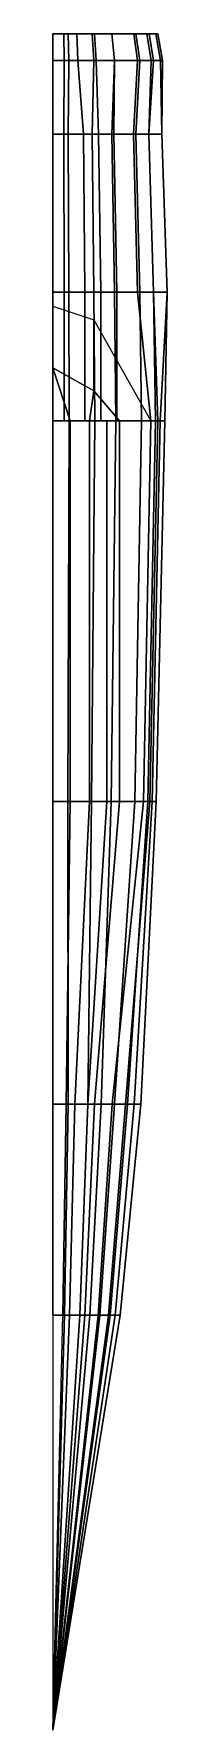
# Model space of a CAD drawing. Extents: x 0 to 0.5, y -4.34 to 3.06.
import ezdxf

# ---------------------------------------------------------------- set-up
doc = ezdxf.new("R2010")
doc.units = 0
doc.layers.add('H2', color=7, linetype='CONTINUOUS')

msp = doc.modelspace()

# ---------------------------------------------------------------- linework, layer by layer
at = {"layer": 'H2'}
for points in [[(0, 2.94, -0.56), (0.07, 2.94, -0.56), (0.067, 3.0565, -0.5335), (0, 3.0565, -0.5335)], [(0, 3.0565, 0.5952), (0.0478, 3.0565, 0.5952), (0.05, 2.94, 0.62), (0, 2.94, 0.62)], [(0.0478, 3.0565, 0.5952), (0.1052, 3.0565, 0.5856), (0.11, 2.94, 0.61), (0.05, 2.94, 0.62)], [(0.1722, 3.0565, -0.4952), (0.067, 3.0565, -0.5335), (0.07, 2.94, -0.56), (0.18, 2.94, -0.52)], [(0.1052, 3.0565, 0.5856), (0.1817, 3.0565, 0.5474), (0.19, 2.94, 0.57), (0.11, 2.94, 0.61)], [(0.2583, 3.0565, -0.4378), (0.1722, 3.0565, -0.4952), (0.18, 2.94, -0.52), (0.27, 2.94, -0.46)], [(0.1817, 3.0565, 0.5474), (0.2583, 3.0565, 0.4996), (0.27, 2.94, 0.52), (0.19, 2.94, 0.57)], [(0.3635, 3.0565, -0.3135), (0.2583, 3.0565, -0.4378), (0.27, 2.94, -0.46), (0.38, 2.94, -0.33)], [(0.2583, 3.0565, 0.4996), (0.3539, 3.0565, 0.3848), (0.37, 2.94, 0.4), (0.27, 2.94, 0.52)], [(0.3539, 3.0565, 0.3848), (0.4113, 3.0565, 0.27), (0.43, 2.94, 0.28), (0.37, 2.94, 0.4)], [(0.4209, 3.0565, -0.1891), (0.3635, 3.0565, -0.3135), (0.38, 2.94, -0.33), (0.44, 2.94, -0.2)], [(0.4113, 3.0565, 0.27), (0.4591, 3.0565, 0.1074), (0.48, 2.94, 0.11), (0.43, 2.94, 0.28)], [(0.4496, 3.0565, -0.0935), (0.4209, 3.0565, -0.1891), (0.44, 2.94, -0.2), (0.47, 2.94, -0.1)], [(0.4591, 3.0565, -0.017), (0.4496, 3.0565, -0.0935), (0.47, 2.94, -0.1), (0.48, 2.94, -0.02)], [(0.4591, 3.0565, 0.1074), (0.4591, 3.0565, -0.017), (0.48, 2.94, -0.02), (0.48, 2.94, 0.11)], [(0, 2.62, -0.58), (0.0667, 2.62, -0.5705), (0.07, 2.94, -0.56), (0, 2.94, -0.56)], [(0, 2.94, 0.62), (0.05, 2.94, 0.62), (0.0477, 2.62, 0.65), (0, 2.62, 0.65)], [(0.05, 2.94, 0.62), (0.11, 2.94, 0.61), (0.1335, 2.62, 0.6214), (0.0477, 2.62, 0.65)], [(0.18, 2.94, -0.52), (0.07, 2.94, -0.56), (0.0667, 2.62, -0.5705), (0.1716, 2.62, -0.5419)], [(0.11, 2.94, 0.61), (0.19, 2.94, 0.57), (0.2002, 2.62, 0.5928), (0.1335, 2.62, 0.6214)], [(0.27, 2.94, -0.46), (0.18, 2.94, -0.52), (0.1716, 2.62, -0.5419), (0.2574, 2.62, -0.5133)], [(0.19, 2.94, 0.57), (0.27, 2.94, 0.52), (0.267, 2.62, 0.5547), (0.2002, 2.62, 0.5928)], [(0.38, 2.94, -0.33), (0.27, 2.94, -0.46), (0.2574, 2.62, -0.5133), (0.3623, 2.62, -0.4751)], [(0.27, 2.94, 0.52), (0.37, 2.94, 0.4), (0.3528, 2.62, 0.4688), (0.267, 2.62, 0.5547)], [(0.37, 2.94, 0.4), (0.43, 2.94, 0.28), (0.4195, 2.62, 0.3735), (0.3528, 2.62, 0.4688)], [(0.44, 2.94, -0.2), (0.38, 2.94, -0.33), (0.3623, 2.62, -0.4751), (0.4195, 2.62, -0.4465)], [(0.47, 2.94, -0.1), (0.44, 2.94, -0.2), (0.4195, 2.62, -0.4465), (0.4768, 2.62, -0.3893)], [(0.43, 2.94, 0.28), (0.48, 2.94, 0.11), (0.4768, 2.62, 0.2019), (0.4195, 2.62, 0.3735)], [(0.48, 2.94, -0.02), (0.47, 2.94, -0.1), (0.4768, 2.62, -0.3893), (0.4768, 2.62, 0.0398)], [(0.48, 2.94, 0.11), (0.48, 2.94, -0.02), (0.4768, 2.62, 0.0398), (0.4768, 2.62, 0.2019)], [(0, 1.93, -0.62), (0.07, 1.93, -0.61), (0.0667, 2.62, -0.5705), (0, 2.62, -0.58)], [(0, 2.62, 0.65), (0.0477, 2.62, 0.65), (0.05, 1.93, 0.67), (0, 1.93, 0.67)], [(0.0477, 2.62, 0.65), (0.1335, 2.62, 0.6214), (0.14, 1.93, 0.64), (0.05, 1.93, 0.67)], [(0.1716, 2.62, -0.5419), (0.0667, 2.62, -0.5705), (0.07, 1.93, -0.61), (0.18, 1.93, -0.58)], [(0.1335, 2.62, 0.6214), (0.2002, 2.62, 0.5928), (0.21, 1.93, 0.61), (0.14, 1.93, 0.64)], [(0.2574, 2.62, -0.5133), (0.1716, 2.62, -0.5419), (0.18, 1.93, -0.58), (0.27, 1.93, -0.55)], [(0.2002, 2.62, 0.5928), (0.267, 2.62, 0.5547), (0.28, 1.93, 0.57), (0.21, 1.93, 0.61)], [(0.3623, 2.62, -0.4751), (0.2574, 2.62, -0.5133), (0.27, 1.93, -0.55), (0.38, 1.93, -0.51)], [(0.267, 2.62, 0.5547), (0.3528, 2.62, 0.4688), (0.37, 1.93, 0.48), (0.28, 1.93, 0.57)], [(0.3528, 2.62, 0.4688), (0.4195, 2.62, 0.3735), (0.44, 1.93, 0.38), (0.37, 1.93, 0.48)], [(0.4195, 2.62, -0.4465), (0.3623, 2.62, -0.4751), (0.38, 1.93, -0.51), (0.44, 1.93, -0.48)], [(0.4768, 2.62, -0.3893), (0.4195, 2.62, -0.4465), (0.44, 1.93, -0.48), (0.5, 1.93, -0.42)], [(0.4195, 2.62, 0.3735), (0.4768, 2.62, 0.2019), (0.5, 1.93, 0.2), (0.44, 1.93, 0.38)], [(0.4768, 2.62, 0.0398), (0.4768, 2.62, -0.3893), (0.5, 1.93, -0.42), (0.5, 1.93, 0.03)], [(0.4768, 2.62, 0.2019), (0.4768, 2.62, 0.0398), (0.5, 1.93, 0.03), (0.5, 1.93, 0.2)], [(0, 1.37, -0.6049), (0.0714, 1.37, -0.6049), (0.07, 1.93, -0.61), (0, 1.93, -0.62)], [(0, 1.93, 0.67), (0.05, 1.93, 0.67), (0.05, 1.37, 0.67), (0, 1.37, 0.67)], [(0.05, 1.93, 0.67), (0.14, 1.93, 0.64), (0.14, 1.37, 0.64), (0.05, 1.37, 0.67)], [(0.18, 1.93, -0.58), (0.07, 1.93, -0.61), (0.0714, 1.37, -0.6049), (0.1835, 1.37, -0.5845)], [(0.14, 1.93, 0.64), (0.21, 1.93, 0.61), (0.21, 1.37, 0.61), (0.14, 1.37, 0.64)], [(0.27, 1.93, -0.55), (0.18, 1.93, -0.58), (0.1835, 1.37, -0.5845), (0.2753, 1.37, -0.5641)], [(0.21, 1.93, 0.61), (0.28, 1.93, 0.57), (0.28, 1.37, 0.57), (0.21, 1.37, 0.61)], [(0.38, 1.93, -0.51), (0.27, 1.93, -0.55), (0.2753, 1.37, -0.5641), (0.3875, 1.37, -0.5336)], [(0.28, 1.93, 0.57), (0.37, 1.93, 0.48), (0.4282, 1.37, 0.5065), (0.28, 1.37, 0.57)], [(0.37, 1.93, 0.48), (0.44, 1.93, 0.38), (0.4588, 1.37, 0.4045), (0.4282, 1.37, 0.5065)], [(0.44, 1.93, -0.48), (0.38, 1.93, -0.51), (0.3875, 1.37, -0.5336), (0.4486, 1.37, -0.4724)], [(0.5, 1.93, -0.42), (0.44, 1.93, -0.48), (0.4486, 1.37, -0.4724), (0.4894, 1.37, -0.4112)], [(0.44, 1.93, 0.38), (0.5, 1.93, 0.2), (0.469, 1.37, 0.3331), (0.4588, 1.37, 0.4045)], [(0.5, 1.93, 0.2), (0.5, 1.93, 0.03), (0.4894, 1.37, 0.0476), (0.469, 1.37, 0.3331)], [(0.5, 1.93, 0.03), (0.5, 1.93, -0.42), (0.4894, 1.37, -0.4112), (0.4894, 1.37, 0.0476)], [(0, 1.87, 0.67), (0.18, 1.81, 0.61), (0.18, 1.5, 0.85), (0, 1.6, 0.87)], [(0.18, 1.81, 0.61), (0.4282, 1.37, 0.5065), (0.2922, 1.37, 0.8039), (0.18, 1.5, 0.85)], [(0, 1.6, 0.87), (0, 1.6, 0.87), (0.0754, 1.37, 0.9736), (0, 1.37, 0.983)], [(0, 1.6, 0.87), (0.18, 1.5, 0.85), (0.1603, 1.37, 0.9547), (0.0754, 1.37, 0.9736)], [(0.18, 1.5, 0.85), (0.2922, 1.37, 0.8039), (0.2357, 1.37, 0.917), (0.1603, 1.37, 0.9547)], [(0, -0.29, -0.517), (0.066, -0.29, -0.517), (0.0714, 1.37, -0.6049), (0, 1.37, -0.6049)], [(0, 1.37, 0.983), (0.0754, 1.37, 0.9736), (0.0754, -0.29, 0.9536), (0, -0.29, 0.963)], [(0.1835, 1.37, -0.5845), (0.0714, 1.37, -0.6049), (0.066, -0.29, -0.517), (0.1697, -0.29, -0.4982)], [(0.0754, 1.37, 0.9736), (0.1603, 1.37, 0.9547), (0.1603, -0.29, 0.9347), (0.0754, -0.29, 0.9536)], [(0.1603, 1.37, 0.9547), (0.2357, 1.37, 0.917), (0.2357, -0.29, 0.897), (0.1603, -0.29, 0.9347)], [(0.2753, 1.37, -0.5641), (0.1835, 1.37, -0.5845), (0.1697, -0.29, -0.4982), (0.2545, -0.29, -0.4793)], [(0.2357, 1.37, 0.917), (0.2922, 1.37, 0.8039), (0.2922, -0.29, 0.7839), (0.2357, -0.29, 0.897)], [(0.3875, 1.37, -0.5336), (0.2753, 1.37, -0.5641), (0.2545, -0.29, -0.4793), (0.3582, -0.29, -0.451)], [(0.2922, 1.37, 0.8039), (0.4282, 1.37, 0.5065), (0.3959, -0.29, 0.5105), (0.2922, -0.29, 0.7839)], [(0.4486, 1.37, -0.4724), (0.3875, 1.37, -0.5336), (0.3582, -0.29, -0.451), (0.4148, -0.29, -0.3945)], [(0.4282, 1.37, 0.5065), (0.4588, 1.37, 0.4045), (0.4242, -0.29, 0.4162), (0.3959, -0.29, 0.5105)], [(0.4894, 1.37, -0.4112), (0.4486, 1.37, -0.4724), (0.4148, -0.29, -0.3945), (0.4525, -0.29, -0.3379)], [(0.4588, 1.37, 0.4045), (0.469, 1.37, 0.3331), (0.4336, -0.29, 0.3503), (0.4242, -0.29, 0.4162)], [(0.469, 1.37, 0.3331), (0.4894, 1.37, 0.0476), (0.4525, -0.29, 0.0863), (0.4336, -0.29, 0.3503)], [(0.4894, 1.37, 0.0476), (0.4894, 1.37, -0.4112), (0.4525, -0.29, -0.3379), (0.4525, -0.29, 0.0863)], [(0, -1.61, -0.3763), (0.0673, -1.61, -0.3763), (0.066, -0.29, -0.517), (0, -0.29, -0.517)], [(0, -0.29, 0.963), (0.0754, -0.29, 0.9536), (0.0577, -1.61, 0.854), (0, -1.61, 0.8636)], [(0.0754, -0.29, 0.9536), (0.1603, -0.29, 0.9347), (0.0961, -1.61, 0.8348), (0.0577, -1.61, 0.854)], [(0.1697, -0.29, -0.4982), (0.066, -0.29, -0.517), (0.0673, -1.61, -0.3763), (0.1538, -1.61, -0.3379)], [(0.1603, -0.29, 0.9347), (0.2357, -0.29, 0.897), (0.1538, -1.61, 0.7867), (0.0961, -1.61, 0.8348)], [(0.2545, -0.29, -0.4793), (0.1697, -0.29, -0.4982), (0.1538, -1.61, -0.3379), (0.2115, -1.61, -0.2994)], [(0.2357, -0.29, 0.897), (0.2922, -0.29, 0.7839), (0.1826, -1.61, 0.7483), (0.1538, -1.61, 0.7867)], [(0.2922, -0.29, 0.7839), (0.3959, -0.29, 0.5105), (0.2595, -1.61, 0.508), (0.1826, -1.61, 0.7483)], [(0.3582, -0.29, -0.451), (0.2545, -0.29, -0.4793), (0.2115, -1.61, -0.2994), (0.2691, -1.61, -0.2418)], [(0.3959, -0.29, 0.5105), (0.4242, -0.29, 0.4162), (0.3172, -1.61, 0.4215), (0.2595, -1.61, 0.508)], [(0.4148, -0.29, -0.3945), (0.3582, -0.29, -0.451), (0.2691, -1.61, -0.2418), (0.3268, -1.61, -0.1553)], [(0.4242, -0.29, 0.4162), (0.4336, -0.29, 0.3503), (0.3556, -1.61, 0.335), (0.3172, -1.61, 0.4215)], [(0.4525, -0.29, -0.3379), (0.4148, -0.29, -0.3945), (0.3268, -1.61, -0.1553), (0.3845, -1.61, 0.0274)], [(0.4336, -0.29, 0.3503), (0.4525, -0.29, 0.0863), (0.3845, -1.61, 0.2004), (0.3556, -1.61, 0.335)], [(0.4525, -0.29, 0.0863), (0.4525, -0.29, -0.3379), (0.3845, -1.61, 0.0274), (0.3845, -1.61, 0.2004)], [(0, -2.53, -0.2289), (0.0515, -2.53, -0.2289), (0.0673, -1.61, -0.3763), (0, -1.61, -0.3763)], [(0, -1.61, 0.8636), (0.0577, -1.61, 0.854), (0.0442, -2.53, 0.7136), (0, -2.53, 0.721)], [(0.0577, -1.61, 0.854), (0.0961, -1.61, 0.8348), (0.0736, -2.53, 0.6989), (0.0442, -2.53, 0.7136)], [(0.1538, -1.61, -0.3379), (0.0673, -1.61, -0.3763), (0.0515, -2.53, -0.2289), (0.1178, -2.53, -0.1995)], [(0.0961, -1.61, 0.8348), (0.1538, -1.61, 0.7867), (0.1178, -2.53, 0.6621), (0.0736, -2.53, 0.6989)], [(0.2115, -1.61, -0.2994), (0.1538, -1.61, -0.3379), (0.1178, -2.53, -0.1995), (0.162, -2.53, -0.17)], [(0.1538, -1.61, 0.7867), (0.1826, -1.61, 0.7483), (0.1399, -2.53, 0.6326), (0.1178, -2.53, 0.6621)], [(0.1826, -1.61, 0.7483), (0.2595, -1.61, 0.508), (0.1988, -2.53, 0.4485), (0.1399, -2.53, 0.6326)], [(0.2691, -1.61, -0.2418), (0.2115, -1.61, -0.2994), (0.162, -2.53, -0.17), (0.2062, -2.53, -0.1258)], [(0.2595, -1.61, 0.508), (0.3172, -1.61, 0.4215), (0.243, -2.53, 0.3823), (0.1988, -2.53, 0.4485)], [(0.3268, -1.61, -0.1553), (0.2691, -1.61, -0.2418), (0.2062, -2.53, -0.1258), (0.2504, -2.53, -0.0596)], [(0.3172, -1.61, 0.4215), (0.3556, -1.61, 0.335), (0.2725, -2.53, 0.316), (0.243, -2.53, 0.3823)], [(0.3845, -1.61, 0.0274), (0.3268, -1.61, -0.1553), (0.2504, -2.53, -0.0596), (0.2946, -2.53, 0.0803)], [(0.3556, -1.61, 0.335), (0.3845, -1.61, 0.2004), (0.2946, -2.53, 0.2129), (0.2725, -2.53, 0.316)], [(0.3845, -1.61, 0.2004), (0.3845, -1.61, 0.0274), (0.2946, -2.53, 0.0803), (0.2946, -2.53, 0.2129)], [(0.0442, -2.53, 0.7136), (0.0736, -2.53, 0.6989), (0, -4.34, 0.15)], [(0.0736, -2.53, 0.6989), (0.1178, -2.53, 0.6621), (0, -4.34, 0.15)], [(0.1178, -2.53, 0.6621), (0.1399, -2.53, 0.6326), (0, -4.34, 0.15)], [(0.1399, -2.53, 0.6326), (0.1988, -2.53, 0.4485), (0, -4.34, 0.15)], [(0.1988, -2.53, 0.4485), (0.243, -2.53, 0.3823), (0, -4.34, 0.15)], [(0, -4.34, 0.15), (0, -4.34, 0.15), (0.0515, -2.53, -0.2289), (0, -2.53, -0.2289)], [(0.1178, -2.53, -0.1995), (0.0515, -2.53, -0.2289), (0, -4.34, 0.15)], [(0.162, -2.53, -0.17), (0.1178, -2.53, -0.1995), (0, -4.34, 0.15)], [(0.2062, -2.53, -0.1258), (0.162, -2.53, -0.17), (0, -4.34, 0.15)], [(0.2504, -2.53, -0.0596), (0.2062, -2.53, -0.1258), (0, -4.34, 0.15)], [(0.2946, -2.53, 0.0803), (0.2504, -2.53, -0.0596), (0, -4.34, 0.15)], [(0.2946, -2.53, 0.2129), (0.2946, -2.53, 0.0803), (0, -4.34, 0.15)], [(0.243, -2.53, 0.3823), (0.2725, -2.53, 0.316), (0, -4.34, 0.15)], [(0.2725, -2.53, 0.316), (0.2946, -2.53, 0.2129), (0, -4.34, 0.15)]]:
    msp.add_3dface(points, dxfattribs=at)

doc.saveas('drawing.dxf')
